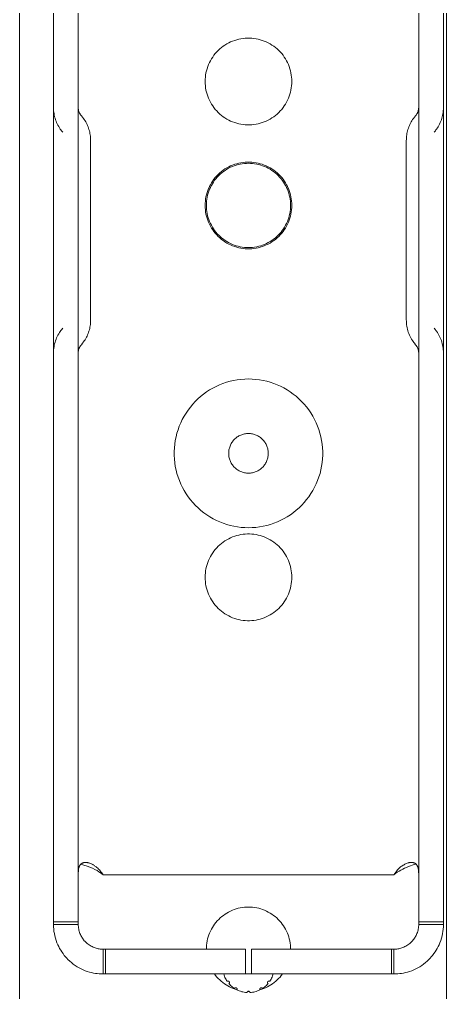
# Model space of a CAD drawing. Header units: millimetres. Extents: x -999 to 4635, y -962 to 3668.
# Drawn here: x -694.4 to -659.9, y 1301.5 to 1380 of the extents above; entities that cross this region are included whole.
import ezdxf

# ---------------------------------------------------------------- set-up
doc = ezdxf.new("R2010")
doc.units = ezdxf.units.MM
doc.layers.add('GORUNEN', color=7, linetype='Continuous', lineweight=9)

msp = doc.modelspace()

# ---------------------------------------------------------------- linework, layer by layer
at = {"layer": 'GORUNEN'}
for points in [[(-694.356, 2515), (-694.356, 330)], [(-659.856, 35), (-659.856, 2515)], [(-691.606, 1403), (-691.606, 1307.21)], [(-689.606, 1307.21), (-689.606, 1403)], [(-662.106, 1403), (-662.106, 1307.21)], [(-660.106, 1307.21), (-660.106, 1403)], [(-672.356, 1375), (-672.36, 1375.174), (-672.373, 1375.348), (-672.395, 1375.522), (-672.425, 1375.694), (-672.464, 1375.864), (-672.512, 1376.032), (-672.567, 1376.197), (-672.631, 1376.36), (-672.703, 1376.519), (-672.782, 1376.674), (-672.87, 1376.825), (-672.964, 1376.972), (-673.066, 1377.113), (-673.175, 1377.25), (-673.29, 1377.381), (-673.412, 1377.506), (-673.54, 1377.624), (-673.674, 1377.736), (-673.813, 1377.842), (-673.957, 1377.94), (-674.106, 1378.031), (-674.259, 1378.115), (-674.417, 1378.19), (-674.577, 1378.258), (-674.741, 1378.318), (-674.908, 1378.369), (-675.077, 1378.412), (-675.248, 1378.447), (-675.421, 1378.473), (-675.595, 1378.49), (-675.769, 1378.499), (-675.943, 1378.499), (-676.118, 1378.49), (-676.291, 1378.473), (-676.464, 1378.447), (-676.635, 1378.412), (-676.804, 1378.369), (-676.971, 1378.318), (-677.135, 1378.258), (-677.296, 1378.19), (-677.453, 1378.115), (-677.606, 1378.031), (-677.755, 1377.94), (-677.899, 1377.842), (-678.038, 1377.736), (-678.172, 1377.624), (-678.3, 1377.506), (-678.422, 1377.381), (-678.537, 1377.25), (-678.646, 1377.113), (-678.748, 1376.972), (-678.843, 1376.825), (-678.93, 1376.674), (-679.009, 1376.519), (-679.081, 1376.36), (-679.145, 1376.197), (-679.201, 1376.032), (-679.248, 1375.864), (-679.287, 1375.694), (-679.317, 1375.522), (-679.339, 1375.348), (-679.352, 1375.174), (-679.356, 1375)], [(-679.356, 1375), (-679.352, 1374.826), (-679.339, 1374.652), (-679.317, 1374.478), (-679.287, 1374.306), (-679.248, 1374.136), (-679.201, 1373.968), (-679.145, 1373.803), (-679.081, 1373.64), (-679.009, 1373.481), (-678.93, 1373.326), (-678.843, 1373.175), (-678.748, 1373.028), (-678.646, 1372.887), (-678.537, 1372.75), (-678.422, 1372.619), (-678.3, 1372.494), (-678.172, 1372.376), (-678.038, 1372.264), (-677.899, 1372.158), (-677.755, 1372.06), (-677.606, 1371.969), (-677.453, 1371.885), (-677.296, 1371.81), (-677.135, 1371.742), (-676.971, 1371.682), (-676.804, 1371.631), (-676.635, 1371.588), (-676.464, 1371.553), (-676.291, 1371.527), (-676.118, 1371.51), (-675.943, 1371.501), (-675.769, 1371.501), (-675.595, 1371.51), (-675.421, 1371.527), (-675.248, 1371.553), (-675.077, 1371.588), (-674.908, 1371.631), (-674.741, 1371.682), (-674.577, 1371.742), (-674.417, 1371.81), (-674.259, 1371.885), (-674.106, 1371.969), (-673.957, 1372.06), (-673.813, 1372.158), (-673.674, 1372.264), (-673.54, 1372.376), (-673.412, 1372.494), (-673.29, 1372.619), (-673.175, 1372.75), (-673.066, 1372.887), (-672.964, 1373.028), (-672.87, 1373.175), (-672.782, 1373.326), (-672.703, 1373.481), (-672.631, 1373.64), (-672.567, 1373.803), (-672.512, 1373.968), (-672.464, 1374.136), (-672.425, 1374.306), (-672.395, 1374.478), (-672.373, 1374.652), (-672.36, 1374.826), (-672.356, 1375)], [(-690.856, 1370.912), (-690.95, 1371.024), (-691.003, 1371.092), (-691.054, 1371.162), (-691.116, 1371.253), (-691.182, 1371.358), (-691.243, 1371.465), (-691.299, 1371.575), (-691.352, 1371.687), (-691.399, 1371.801), (-691.442, 1371.916), (-691.48, 1372.034), (-691.513, 1372.153), (-691.541, 1372.273), (-691.564, 1372.394), (-691.582, 1372.517), (-691.595, 1372.639), (-691.603, 1372.762), (-691.605, 1372.829), (-691.606, 1372.896)], [(-689.356, 1372.234), (-689.387, 1372.272), (-689.404, 1372.294), (-689.421, 1372.316), (-689.441, 1372.346), (-689.463, 1372.381), (-689.484, 1372.417), (-689.503, 1372.453), (-689.52, 1372.49), (-689.536, 1372.528), (-689.55, 1372.567), (-689.563, 1372.606), (-689.574, 1372.646), (-689.584, 1372.686), (-689.592, 1372.726), (-689.598, 1372.767), (-689.602, 1372.808), (-689.605, 1372.849), (-689.606, 1372.872), (-689.606, 1372.896)], [(-689.356, 1372.234), (-689.262, 1372.122), (-689.173, 1372.006), (-689.116, 1371.923), (-689.056, 1371.83), (-689, 1371.736), (-688.947, 1371.64), (-688.898, 1371.542), (-688.853, 1371.442), (-688.811, 1371.34), (-688.773, 1371.237), (-688.739, 1371.133), (-688.709, 1371.027), (-688.682, 1370.921), (-688.659, 1370.814), (-688.641, 1370.705), (-688.626, 1370.597), (-688.615, 1370.487), (-688.609, 1370.378), (-688.607, 1370.314), (-688.606, 1370.25)], [(-662.356, 1372.234), (-662.45, 1372.122), (-662.539, 1372.006), (-662.596, 1371.923), (-662.656, 1371.83), (-662.712, 1371.736), (-662.765, 1371.64), (-662.814, 1371.542), (-662.859, 1371.442), (-662.901, 1371.34), (-662.939, 1371.237), (-662.973, 1371.133), (-663.004, 1371.027), (-663.03, 1370.921), (-663.053, 1370.814), (-663.071, 1370.705), (-663.086, 1370.597), (-663.097, 1370.487), (-663.103, 1370.378), (-663.105, 1370.314), (-663.106, 1370.25)], [(-662.356, 1372.234), (-662.325, 1372.272), (-662.308, 1372.294), (-662.291, 1372.316), (-662.271, 1372.346), (-662.249, 1372.381), (-662.228, 1372.417), (-662.209, 1372.453), (-662.192, 1372.49), (-662.176, 1372.528), (-662.162, 1372.567), (-662.149, 1372.606), (-662.138, 1372.646), (-662.128, 1372.686), (-662.121, 1372.726), (-662.114, 1372.767), (-662.11, 1372.808), (-662.107, 1372.849), (-662.106, 1372.872), (-662.106, 1372.896)], [(-660.856, 1370.911), (-660.762, 1371.024), (-660.711, 1371.089), (-660.662, 1371.156), (-660.6, 1371.247), (-660.534, 1371.351), (-660.473, 1371.458), (-660.416, 1371.568), (-660.364, 1371.68), (-660.316, 1371.794), (-660.273, 1371.91), (-660.235, 1372.027), (-660.201, 1372.146), (-660.173, 1372.266), (-660.15, 1372.387), (-660.131, 1372.509), (-660.118, 1372.632), (-660.109, 1372.755), (-660.107, 1372.825), (-660.106, 1372.896)], [(-688.606, 1368.735), (-688.606, 1370.25)], [(-688.606, 1370.25), (-688.606, 1368)], [(-663.106, 1368), (-663.106, 1370.25)], [(-663.106, 1370.25), (-663.106, 1368)], [(-688.606, 1368), (-688.606, 1368.735)], [(-688.606, 1368), (-688.606, 1368.735)], [(-672.356, 1365), (-672.36, 1365.174), (-672.373, 1365.348), (-672.395, 1365.522), (-672.425, 1365.694), (-672.464, 1365.864), (-672.512, 1366.032), (-672.567, 1366.197), (-672.631, 1366.36), (-672.703, 1366.519), (-672.782, 1366.674), (-672.87, 1366.825), (-672.964, 1366.972), (-673.066, 1367.113), (-673.175, 1367.25), (-673.29, 1367.381), (-673.412, 1367.506), (-673.54, 1367.624), (-673.674, 1367.736), (-673.813, 1367.842), (-673.957, 1367.94), (-674.106, 1368.031), (-674.259, 1368.115), (-674.417, 1368.19), (-674.577, 1368.258), (-674.741, 1368.318), (-674.908, 1368.369), (-675.077, 1368.412), (-675.248, 1368.447), (-675.421, 1368.473), (-675.595, 1368.49), (-675.769, 1368.499), (-675.943, 1368.499), (-676.118, 1368.49), (-676.291, 1368.473), (-676.464, 1368.447), (-676.635, 1368.412), (-676.804, 1368.369), (-676.971, 1368.318), (-677.135, 1368.258), (-677.296, 1368.19), (-677.453, 1368.115), (-677.606, 1368.031), (-677.755, 1367.94), (-677.899, 1367.842), (-678.038, 1367.736), (-678.172, 1367.624), (-678.3, 1367.506), (-678.422, 1367.381), (-678.537, 1367.25), (-678.646, 1367.113), (-678.748, 1366.972), (-678.843, 1366.825), (-678.93, 1366.674), (-679.009, 1366.519), (-679.081, 1366.36), (-679.145, 1366.197), (-679.201, 1366.032), (-679.248, 1365.864), (-679.287, 1365.694), (-679.317, 1365.522), (-679.339, 1365.348), (-679.352, 1365.174), (-679.356, 1365)], [(-675.856, 1368.4), (-676.023, 1368.396), (-676.189, 1368.384), (-676.355, 1368.363), (-676.519, 1368.335), (-676.682, 1368.298), (-676.843, 1368.254), (-677.002, 1368.201), (-677.157, 1368.141), (-677.31, 1368.074), (-677.459, 1367.999), (-677.604, 1367.916), (-677.745, 1367.827), (-677.881, 1367.731), (-678.013, 1367.628), (-678.139, 1367.519), (-678.26, 1367.404), (-678.375, 1367.283), (-678.484, 1367.157), (-678.587, 1367.025), (-678.683, 1366.889), (-678.772, 1366.748), (-678.855, 1366.603), (-678.93, 1366.454), (-678.997, 1366.301), (-679.057, 1366.145), (-679.11, 1365.987), (-679.154, 1365.826), (-679.191, 1365.663), (-679.219, 1365.499), (-679.24, 1365.333), (-679.252, 1365.167), (-679.256, 1365)], [(-672.456, 1365), (-672.46, 1365.167), (-672.472, 1365.333), (-672.493, 1365.499), (-672.521, 1365.663), (-672.558, 1365.826), (-672.602, 1365.987), (-672.655, 1366.145), (-672.715, 1366.301), (-672.783, 1366.454), (-672.858, 1366.603), (-672.94, 1366.748), (-673.029, 1366.889), (-673.125, 1367.025), (-673.228, 1367.157), (-673.337, 1367.283), (-673.452, 1367.404), (-673.573, 1367.519), (-673.699, 1367.628), (-673.831, 1367.731), (-673.967, 1367.827), (-674.108, 1367.916), (-674.253, 1367.999), (-674.402, 1368.074), (-674.555, 1368.141), (-674.711, 1368.201), (-674.869, 1368.254), (-675.03, 1368.298), (-675.193, 1368.335), (-675.357, 1368.363), (-675.523, 1368.384), (-675.689, 1368.396), (-675.856, 1368.4)], [(-688.606, 1358), (-688.606, 1368)], [(-663.106, 1368), (-663.106, 1358)], [(-679.356, 1365), (-679.352, 1364.826), (-679.339, 1364.652), (-679.317, 1364.478), (-679.287, 1364.306), (-679.248, 1364.136), (-679.201, 1363.968), (-679.145, 1363.803), (-679.081, 1363.64), (-679.009, 1363.481), (-678.93, 1363.326), (-678.843, 1363.175), (-678.748, 1363.028), (-678.646, 1362.887), (-678.537, 1362.75), (-678.422, 1362.619), (-678.3, 1362.494), (-678.172, 1362.376), (-678.038, 1362.264), (-677.899, 1362.158), (-677.755, 1362.06), (-677.606, 1361.969), (-677.453, 1361.885), (-677.296, 1361.81), (-677.135, 1361.742), (-676.971, 1361.682), (-676.804, 1361.631), (-676.635, 1361.588), (-676.464, 1361.553), (-676.291, 1361.527), (-676.118, 1361.51), (-675.943, 1361.501), (-675.769, 1361.501), (-675.595, 1361.51), (-675.421, 1361.527), (-675.248, 1361.553), (-675.077, 1361.588), (-674.908, 1361.631), (-674.741, 1361.682), (-674.577, 1361.742), (-674.417, 1361.81), (-674.259, 1361.885), (-674.106, 1361.969), (-673.957, 1362.06), (-673.813, 1362.158), (-673.674, 1362.264), (-673.54, 1362.376), (-673.412, 1362.494), (-673.29, 1362.619), (-673.175, 1362.75), (-673.066, 1362.887), (-672.964, 1363.028), (-672.87, 1363.175), (-672.782, 1363.326), (-672.703, 1363.481), (-672.631, 1363.64), (-672.567, 1363.803), (-672.512, 1363.968), (-672.464, 1364.136), (-672.425, 1364.306), (-672.395, 1364.478), (-672.373, 1364.652), (-672.36, 1364.826), (-672.356, 1365)], [(-679.256, 1365), (-679.252, 1364.833), (-679.24, 1364.667), (-679.219, 1364.501), (-679.191, 1364.337), (-679.154, 1364.174), (-679.11, 1364.013), (-679.057, 1363.855), (-678.997, 1363.699), (-678.93, 1363.546), (-678.855, 1363.397), (-678.772, 1363.252), (-678.683, 1363.111), (-678.587, 1362.975), (-678.484, 1362.843), (-678.375, 1362.717), (-678.26, 1362.596), (-678.139, 1362.481), (-678.013, 1362.372), (-677.881, 1362.269), (-677.745, 1362.173), (-677.604, 1362.084), (-677.459, 1362.001), (-677.31, 1361.926), (-677.157, 1361.859), (-677.002, 1361.799), (-676.843, 1361.746), (-676.682, 1361.702), (-676.519, 1361.665), (-676.355, 1361.637), (-676.189, 1361.616), (-676.023, 1361.604), (-675.856, 1361.6)], [(-675.856, 1361.6), (-675.689, 1361.604), (-675.523, 1361.616), (-675.357, 1361.637), (-675.193, 1361.665), (-675.03, 1361.702), (-674.869, 1361.746), (-674.711, 1361.799), (-674.555, 1361.859), (-674.402, 1361.926), (-674.253, 1362.001), (-674.108, 1362.084), (-673.967, 1362.173), (-673.831, 1362.269), (-673.699, 1362.372), (-673.573, 1362.481), (-673.452, 1362.596), (-673.337, 1362.717), (-673.228, 1362.843), (-673.125, 1362.975), (-673.029, 1363.111), (-672.94, 1363.252), (-672.858, 1363.397), (-672.783, 1363.546), (-672.715, 1363.699), (-672.655, 1363.855), (-672.602, 1364.013), (-672.558, 1364.174), (-672.521, 1364.337), (-672.493, 1364.501), (-672.472, 1364.667), (-672.46, 1364.833), (-672.456, 1365)], [(-688.606, 1358), (-688.606, 1357.265)], [(-688.606, 1355.75), (-688.606, 1358)], [(-688.606, 1358), (-688.606, 1357.265)], [(-688.606, 1357.265), (-688.606, 1355.75)], [(-663.106, 1358), (-663.106, 1355.75)], [(-663.106, 1355.75), (-663.106, 1358)], [(-689.356, 1353.766), (-689.262, 1353.878), (-689.173, 1353.994), (-689.116, 1354.077), (-689.056, 1354.17), (-689, 1354.264), (-688.947, 1354.36), (-688.898, 1354.458), (-688.853, 1354.558), (-688.811, 1354.66), (-688.773, 1354.763), (-688.739, 1354.867), (-688.709, 1354.973), (-688.682, 1355.079), (-688.659, 1355.186), (-688.641, 1355.295), (-688.626, 1355.403), (-688.615, 1355.513), (-688.609, 1355.622), (-688.607, 1355.686), (-688.606, 1355.75)], [(-662.356, 1353.766), (-662.45, 1353.878), (-662.505, 1353.949), (-662.559, 1354.022), (-662.62, 1354.113), (-662.685, 1354.218), (-662.746, 1354.325), (-662.803, 1354.435), (-662.854, 1354.547), (-662.902, 1354.661), (-662.944, 1354.777), (-662.982, 1354.895), (-663.014, 1355.014), (-663.042, 1355.134), (-663.065, 1355.256), (-663.083, 1355.378), (-663.096, 1355.501), (-663.103, 1355.624), (-663.105, 1355.687), (-663.106, 1355.75)], [(-690.856, 1355.088), (-690.95, 1354.976), (-691.003, 1354.908), (-691.054, 1354.838), (-691.116, 1354.747), (-691.182, 1354.642), (-691.243, 1354.535), (-691.299, 1354.425), (-691.352, 1354.313), (-691.399, 1354.199), (-691.442, 1354.084), (-691.48, 1353.966), (-691.513, 1353.847), (-691.541, 1353.727), (-691.564, 1353.606), (-691.582, 1353.483), (-691.595, 1353.361), (-691.603, 1353.238), (-691.605, 1353.171), (-691.606, 1353.104)], [(-660.856, 1355.089), (-660.762, 1354.976), (-660.711, 1354.911), (-660.662, 1354.844), (-660.6, 1354.753), (-660.534, 1354.649), (-660.473, 1354.542), (-660.416, 1354.432), (-660.364, 1354.32), (-660.316, 1354.206), (-660.273, 1354.091), (-660.235, 1353.973), (-660.201, 1353.854), (-660.173, 1353.734), (-660.15, 1353.613), (-660.131, 1353.491), (-660.118, 1353.368), (-660.109, 1353.245), (-660.107, 1353.175), (-660.106, 1353.104)], [(-689.356, 1353.766), (-689.387, 1353.728), (-689.404, 1353.706), (-689.421, 1353.684), (-689.441, 1353.654), (-689.463, 1353.619), (-689.484, 1353.583), (-689.503, 1353.547), (-689.52, 1353.51), (-689.536, 1353.472), (-689.55, 1353.433), (-689.563, 1353.394), (-689.574, 1353.354), (-689.584, 1353.314), (-689.592, 1353.274), (-689.598, 1353.233), (-689.602, 1353.192), (-689.605, 1353.151), (-689.606, 1353.128), (-689.606, 1353.104)], [(-662.356, 1353.766), (-662.325, 1353.728), (-662.308, 1353.706), (-662.291, 1353.684), (-662.271, 1353.654), (-662.249, 1353.619), (-662.228, 1353.583), (-662.209, 1353.547), (-662.192, 1353.51), (-662.176, 1353.472), (-662.162, 1353.433), (-662.149, 1353.394), (-662.138, 1353.354), (-662.128, 1353.314), (-662.121, 1353.274), (-662.114, 1353.233), (-662.11, 1353.192), (-662.107, 1353.151), (-662.106, 1353.128), (-662.106, 1353.104)], [(-672.98, 1339.735), (-672.721, 1339.884), (-672.47, 1340.047), (-672.227, 1340.222), (-671.993, 1340.409), (-671.769, 1340.607), (-671.555, 1340.816), (-671.352, 1341.036), (-671.16, 1341.265), (-670.98, 1341.504), (-670.812, 1341.751), (-670.656, 1342.007), (-670.513, 1342.27), (-670.384, 1342.54), (-670.268, 1342.815), (-670.166, 1343.097), (-670.078, 1343.383), (-670.005, 1343.673), (-669.946, 1343.966), (-669.902, 1344.262), (-669.872, 1344.56), (-669.858, 1344.858), (-669.858, 1345.158), (-669.873, 1345.456), (-669.904, 1345.754), (-669.949, 1346.05), (-670.008, 1346.343), (-670.083, 1346.633), (-670.171, 1346.919), (-670.274, 1347.199), (-670.39, 1347.475), (-670.521, 1347.744), (-670.664, 1348.007), (-670.82, 1348.262), (-670.989, 1348.509), (-671.17, 1348.747), (-671.363, 1348.976), (-671.566, 1349.195), (-671.781, 1349.404), (-672.005, 1349.601), (-672.24, 1349.788), (-672.483, 1349.962), (-672.734, 1350.124), (-672.994, 1350.273), (-673.26, 1350.409), (-673.533, 1350.532), (-673.811, 1350.641), (-674.095, 1350.736), (-674.383, 1350.816), (-674.675, 1350.883), (-674.97, 1350.934), (-675.267, 1350.971), (-675.565, 1350.993), (-675.864, 1351), (-676.163, 1350.992), (-676.461, 1350.969), (-676.758, 1350.932), (-677.053, 1350.879), (-677.344, 1350.812), (-677.632, 1350.731), (-677.916, 1350.635), (-678.194, 1350.526), (-678.467, 1350.402), (-678.733, 1350.265)], [(-678.733, 1350.265), (-678.992, 1350.116), (-679.243, 1349.953), (-679.485, 1349.778), (-679.719, 1349.591), (-679.943, 1349.393), (-680.157, 1349.184), (-680.36, 1348.964), (-680.552, 1348.735), (-680.732, 1348.496), (-680.901, 1348.249), (-681.056, 1347.993), (-681.199, 1347.73), (-681.328, 1347.46), (-681.444, 1347.185), (-681.546, 1346.903), (-681.634, 1346.617), (-681.707, 1346.327), (-681.766, 1346.034), (-681.811, 1345.738), (-681.84, 1345.44), (-681.854, 1345.142), (-681.854, 1344.842), (-681.839, 1344.544), (-681.809, 1344.246), (-681.764, 1343.95), (-681.704, 1343.657), (-681.63, 1343.367), (-681.541, 1343.081), (-681.438, 1342.801), (-681.322, 1342.525), (-681.192, 1342.256), (-681.048, 1341.993), (-680.892, 1341.738), (-680.723, 1341.491), (-680.542, 1341.253), (-680.349, 1341.024), (-680.146, 1340.805), (-679.931, 1340.596), (-679.707, 1340.399), (-679.473, 1340.212), (-679.229, 1340.038), (-678.978, 1339.876), (-678.719, 1339.727), (-678.452, 1339.591), (-678.179, 1339.468), (-677.901, 1339.359), (-677.617, 1339.264), (-677.329, 1339.184), (-677.037, 1339.117), (-676.742, 1339.066), (-676.446, 1339.029), (-676.147, 1339.007), (-675.848, 1339), (-675.549, 1339.008), (-675.251, 1339.031), (-674.954, 1339.068), (-674.659, 1339.121), (-674.368, 1339.188), (-674.08, 1339.269), (-673.796, 1339.365), (-673.518, 1339.474), (-673.246, 1339.598), (-672.98, 1339.735)], [(-676.623, 1346.404), (-676.692, 1346.364), (-676.759, 1346.321), (-676.824, 1346.274), (-676.886, 1346.224), (-676.946, 1346.171), (-677.003, 1346.116), (-677.057, 1346.057), (-677.108, 1345.996), (-677.156, 1345.932), (-677.201, 1345.866), (-677.243, 1345.798), (-677.281, 1345.728), (-677.315, 1345.656), (-677.346, 1345.583), (-677.373, 1345.508), (-677.397, 1345.431), (-677.416, 1345.354), (-677.432, 1345.276), (-677.444, 1345.197), (-677.452, 1345.117), (-677.456, 1345.038), (-677.456, 1344.958), (-677.451, 1344.878), (-677.443, 1344.799), (-677.431, 1344.72), (-677.415, 1344.642), (-677.396, 1344.565), (-677.372, 1344.488), (-677.345, 1344.413), (-677.314, 1344.34), (-677.279, 1344.268), (-677.241, 1344.198), (-677.199, 1344.13), (-677.154, 1344.064), (-677.106, 1344.001), (-677.054, 1343.94), (-677, 1343.881), (-676.943, 1343.826), (-676.883, 1343.773), (-676.82, 1343.723), (-676.756, 1343.677), (-676.689, 1343.634), (-676.619, 1343.594), (-676.548, 1343.558), (-676.476, 1343.525), (-676.401, 1343.496), (-676.326, 1343.47), (-676.249, 1343.449), (-676.171, 1343.431), (-676.092, 1343.418), (-676.013, 1343.408), (-675.934, 1343.402), (-675.854, 1343.4), (-675.774, 1343.402), (-675.695, 1343.408), (-675.616, 1343.418), (-675.537, 1343.432), (-675.459, 1343.45), (-675.382, 1343.472), (-675.307, 1343.497), (-675.233, 1343.526), (-675.16, 1343.559), (-675.089, 1343.596)], [(-675.089, 1343.596), (-675.02, 1343.636), (-674.953, 1343.679), (-674.888, 1343.726), (-674.826, 1343.776), (-674.766, 1343.829), (-674.709, 1343.884), (-674.655, 1343.943), (-674.604, 1344.004), (-674.556, 1344.068), (-674.511, 1344.134), (-674.469, 1344.202), (-674.431, 1344.272), (-674.397, 1344.344), (-674.366, 1344.417), (-674.339, 1344.492), (-674.315, 1344.569), (-674.296, 1344.646), (-674.28, 1344.724), (-674.268, 1344.803), (-674.26, 1344.883), (-674.257, 1344.962), (-674.257, 1345.042), (-674.261, 1345.122), (-674.269, 1345.201), (-674.281, 1345.28), (-674.297, 1345.358), (-674.316, 1345.435), (-674.34, 1345.512), (-674.367, 1345.587), (-674.399, 1345.66), (-674.433, 1345.732), (-674.472, 1345.802), (-674.513, 1345.87), (-674.558, 1345.936), (-674.606, 1345.999), (-674.658, 1346.06), (-674.712, 1346.119), (-674.769, 1346.174), (-674.829, 1346.227), (-674.892, 1346.277), (-674.957, 1346.323), (-675.024, 1346.366), (-675.093, 1346.406), (-675.164, 1346.442), (-675.237, 1346.475), (-675.311, 1346.504), (-675.387, 1346.53), (-675.463, 1346.551), (-675.541, 1346.569), (-675.62, 1346.582), (-675.699, 1346.592), (-675.778, 1346.598), (-675.858, 1346.6), (-675.938, 1346.598), (-676.018, 1346.592), (-676.097, 1346.582), (-676.175, 1346.568), (-676.253, 1346.55), (-676.33, 1346.528), (-676.405, 1346.503), (-676.48, 1346.474), (-676.552, 1346.441), (-676.623, 1346.404)], [(-672.356, 1335), (-672.36, 1335.174), (-672.373, 1335.348), (-672.395, 1335.522), (-672.425, 1335.694), (-672.464, 1335.864), (-672.512, 1336.032), (-672.567, 1336.197), (-672.631, 1336.36), (-672.703, 1336.519), (-672.782, 1336.674), (-672.87, 1336.825), (-672.964, 1336.972), (-673.066, 1337.113), (-673.175, 1337.25), (-673.29, 1337.381), (-673.412, 1337.506), (-673.54, 1337.624), (-673.674, 1337.736), (-673.813, 1337.842), (-673.957, 1337.94), (-674.106, 1338.031), (-674.259, 1338.115), (-674.417, 1338.19), (-674.577, 1338.258), (-674.741, 1338.318), (-674.908, 1338.369), (-675.077, 1338.412), (-675.248, 1338.447), (-675.421, 1338.473), (-675.595, 1338.49), (-675.769, 1338.499), (-675.943, 1338.499), (-676.118, 1338.49), (-676.291, 1338.473), (-676.464, 1338.447), (-676.635, 1338.412), (-676.804, 1338.369), (-676.971, 1338.318), (-677.135, 1338.258), (-677.296, 1338.19), (-677.453, 1338.115), (-677.606, 1338.031), (-677.755, 1337.94), (-677.899, 1337.842), (-678.038, 1337.736), (-678.172, 1337.624), (-678.3, 1337.506), (-678.422, 1337.381), (-678.537, 1337.25), (-678.646, 1337.113), (-678.748, 1336.972), (-678.843, 1336.825), (-678.93, 1336.674), (-679.009, 1336.519), (-679.081, 1336.36), (-679.145, 1336.197), (-679.201, 1336.032), (-679.248, 1335.864), (-679.287, 1335.694), (-679.317, 1335.522), (-679.339, 1335.348), (-679.352, 1335.174), (-679.356, 1335)], [(-679.356, 1335), (-679.352, 1334.826), (-679.339, 1334.652), (-679.317, 1334.478), (-679.287, 1334.306), (-679.248, 1334.136), (-679.201, 1333.968), (-679.145, 1333.803), (-679.081, 1333.64), (-679.009, 1333.481), (-678.93, 1333.326), (-678.843, 1333.175), (-678.748, 1333.028), (-678.646, 1332.887), (-678.537, 1332.75), (-678.422, 1332.619), (-678.3, 1332.494), (-678.172, 1332.376), (-678.038, 1332.264), (-677.899, 1332.158), (-677.755, 1332.06), (-677.606, 1331.969), (-677.453, 1331.885), (-677.296, 1331.81), (-677.135, 1331.742), (-676.971, 1331.682), (-676.804, 1331.631), (-676.635, 1331.588), (-676.464, 1331.553), (-676.291, 1331.527), (-676.118, 1331.51), (-675.943, 1331.501), (-675.769, 1331.501), (-675.595, 1331.51), (-675.421, 1331.527), (-675.248, 1331.553), (-675.077, 1331.588), (-674.908, 1331.631), (-674.741, 1331.682), (-674.577, 1331.742), (-674.417, 1331.81), (-674.259, 1331.885), (-674.106, 1331.969), (-673.957, 1332.06), (-673.813, 1332.158), (-673.674, 1332.264), (-673.54, 1332.376), (-673.412, 1332.494), (-673.29, 1332.619), (-673.175, 1332.75), (-673.066, 1332.887), (-672.964, 1333.028), (-672.87, 1333.175), (-672.782, 1333.326), (-672.703, 1333.481), (-672.631, 1333.64), (-672.567, 1333.803), (-672.512, 1333.968), (-672.464, 1334.136), (-672.425, 1334.306), (-672.395, 1334.478), (-672.373, 1334.652), (-672.36, 1334.826), (-672.356, 1335)], [(-689.606, 1311), (-689.603, 1311.165), (-689.595, 1311.301), (-689.585, 1311.392), (-689.573, 1311.47), (-689.561, 1311.529), (-689.547, 1311.58), (-689.534, 1311.623), (-689.521, 1311.66), (-689.508, 1311.692), (-689.495, 1311.719), (-689.481, 1311.745), (-689.467, 1311.769), (-689.453, 1311.79), (-689.441, 1311.808), (-689.427, 1311.825), (-689.413, 1311.841), (-689.399, 1311.856), (-689.384, 1311.871), (-689.368, 1311.885), (-689.352, 1311.898), (-689.335, 1311.91), (-689.318, 1311.922), (-689.3, 1311.932), (-689.282, 1311.942), (-689.263, 1311.951), (-689.244, 1311.96), (-689.224, 1311.967), (-689.204, 1311.974), (-689.183, 1311.98), (-689.162, 1311.985), (-689.14, 1311.989), (-689.118, 1311.993), (-689.095, 1311.996), (-689.072, 1311.998), (-689.049, 1311.999), (-689.035, 1312), (-689.02, 1312)], [(-689.395, 1311.86), (-689.146, 1311.791), (-688.894, 1311.709), (-688.668, 1311.622), (-688.465, 1311.533), (-688.266, 1311.434), (-688.091, 1311.337), (-687.937, 1311.242), (-687.789, 1311.141), (-687.696, 1311.072), (-687.606, 1311)], [(-689.02, 1312), (-688.983, 1311.999), (-688.945, 1311.996), (-688.907, 1311.992), (-688.867, 1311.986), (-688.827, 1311.978), (-688.786, 1311.968), (-688.744, 1311.957), (-688.701, 1311.944), (-688.658, 1311.929), (-688.615, 1311.912), (-688.571, 1311.893), (-688.526, 1311.873), (-688.481, 1311.85), (-688.436, 1311.826), (-688.391, 1311.8), (-688.345, 1311.772), (-688.299, 1311.742), (-688.253, 1311.711), (-688.207, 1311.677), (-688.161, 1311.641), (-688.1, 1311.591), (-688.032, 1311.53), (-687.965, 1311.464), (-687.898, 1311.394), (-687.833, 1311.319), (-687.77, 1311.24), (-687.708, 1311.156), (-687.656, 1311.08), (-687.606, 1311)], [(-664.106, 1311), (-664.036, 1311.11), (-663.962, 1311.214), (-663.886, 1311.311), (-663.808, 1311.401), (-663.728, 1311.484), (-663.647, 1311.561), (-663.565, 1311.631), (-663.491, 1311.688), (-663.424, 1311.736), (-663.357, 1311.779), (-663.291, 1311.818), (-663.225, 1311.853), (-663.16, 1311.885), (-663.096, 1311.912), (-663.032, 1311.936), (-662.97, 1311.956), (-662.916, 1311.971), (-662.867, 1311.982), (-662.82, 1311.99), (-662.774, 1311.996), (-662.733, 1311.999), (-662.712, 1312), (-662.692, 1312)], [(-664.106, 1311), (-663.974, 1311.104), (-663.836, 1311.202), (-663.694, 1311.294), (-663.547, 1311.38), (-663.397, 1311.46), (-663.245, 1311.534), (-663.091, 1311.602), (-662.936, 1311.665), (-662.78, 1311.722), (-662.625, 1311.773), (-662.47, 1311.819), (-662.317, 1311.86)], [(-662.692, 1312), (-662.656, 1311.999), (-662.624, 1311.997), (-662.596, 1311.993), (-662.569, 1311.989), (-662.543, 1311.983), (-662.517, 1311.977), (-662.495, 1311.97), (-662.475, 1311.962), (-662.456, 1311.955), (-662.437, 1311.946), (-662.419, 1311.936), (-662.401, 1311.926), (-662.384, 1311.915), (-662.367, 1311.903), (-662.351, 1311.891), (-662.336, 1311.877), (-662.321, 1311.863), (-662.306, 1311.848), (-662.292, 1311.833), (-662.278, 1311.816), (-662.265, 1311.799), (-662.253, 1311.781), (-662.241, 1311.762), (-662.23, 1311.742), (-662.219, 1311.721), (-662.208, 1311.7), (-662.199, 1311.677), (-662.189, 1311.654), (-662.181, 1311.63), (-662.173, 1311.605), (-662.165, 1311.58), (-662.155, 1311.544), (-662.146, 1311.502), (-662.138, 1311.458), (-662.13, 1311.413), (-662.122, 1311.349), (-662.115, 1311.273), (-662.11, 1311.192), (-662.107, 1311.099), (-662.106, 1311)], [(-664.106, 1311), (-687.606, 1311)], [(-675.856, 1308.4), (-676.023, 1308.396), (-676.189, 1308.384), (-676.355, 1308.363), (-676.519, 1308.335), (-676.682, 1308.298), (-676.843, 1308.254), (-677.002, 1308.201), (-677.157, 1308.141), (-677.31, 1308.074), (-677.459, 1307.999), (-677.604, 1307.916), (-677.745, 1307.827), (-677.881, 1307.731), (-678.013, 1307.628), (-678.139, 1307.519), (-678.26, 1307.404), (-678.375, 1307.283), (-678.484, 1307.157), (-678.587, 1307.025), (-678.683, 1306.889), (-678.772, 1306.748), (-678.855, 1306.603), (-678.93, 1306.454), (-678.997, 1306.301), (-679.057, 1306.145), (-679.11, 1305.987), (-679.154, 1305.826), (-679.191, 1305.663), (-679.219, 1305.499), (-679.24, 1305.333), (-679.252, 1305.167), (-679.256, 1305)], [(-672.456, 1305), (-672.46, 1305.167), (-672.472, 1305.333), (-672.493, 1305.499), (-672.521, 1305.663), (-672.558, 1305.826), (-672.602, 1305.987), (-672.655, 1306.145), (-672.715, 1306.301), (-672.783, 1306.454), (-672.858, 1306.603), (-672.94, 1306.748), (-673.029, 1306.889), (-673.125, 1307.025), (-673.228, 1307.157), (-673.337, 1307.283), (-673.452, 1307.404), (-673.573, 1307.519), (-673.699, 1307.628), (-673.831, 1307.731), (-673.967, 1307.827), (-674.108, 1307.916), (-674.253, 1307.999), (-674.402, 1308.074), (-674.555, 1308.141), (-674.711, 1308.201), (-674.869, 1308.254), (-675.03, 1308.298), (-675.193, 1308.335), (-675.357, 1308.363), (-675.523, 1308.384), (-675.689, 1308.396), (-675.856, 1308.4)], [(-691.606, 1307.21), (-691.606, 1307)], [(-689.606, 1307.21), (-691.606, 1307.21)], [(-689.606, 1307.21), (-689.606, 1307)], [(-662.106, 1307.21), (-660.106, 1307.21)], [(-662.106, 1307), (-662.106, 1307.21)], [(-660.106, 1307), (-660.106, 1307.21)], [(-691.606, 1307), (-691.602, 1306.817), (-691.588, 1306.62), (-691.566, 1306.432), (-691.536, 1306.257), (-691.498, 1306.078), (-691.451, 1305.895), (-691.393, 1305.711), (-691.325, 1305.526), (-691.254, 1305.36), (-691.184, 1305.212), (-691.107, 1305.065), (-691.023, 1304.92), (-690.932, 1304.778), (-690.835, 1304.64), (-690.732, 1304.504), (-690.623, 1304.374), (-690.53, 1304.271), (-690.435, 1304.172)], [(-689.606, 1307), (-691.606, 1307)], [(-689.606, 1307), (-689.604, 1306.908), (-689.597, 1306.81), (-689.586, 1306.716), (-689.571, 1306.628), (-689.552, 1306.538), (-689.528, 1306.447), (-689.499, 1306.355), (-689.465, 1306.263), (-689.43, 1306.18), (-689.395, 1306.106), (-689.356, 1306.033), (-689.315, 1305.96), (-689.269, 1305.889), (-689.221, 1305.82), (-689.169, 1305.752), (-689.115, 1305.687), (-689.068, 1305.635), (-689.02, 1305.586)], [(-662.106, 1307), (-662.108, 1306.908), (-662.115, 1306.81), (-662.126, 1306.716), (-662.141, 1306.628), (-662.16, 1306.538), (-662.184, 1306.447), (-662.213, 1306.355), (-662.247, 1306.263), (-662.282, 1306.18), (-662.317, 1306.106), (-662.356, 1306.033), (-662.398, 1305.96), (-662.443, 1305.889), (-662.491, 1305.82), (-662.543, 1305.752), (-662.598, 1305.687), (-662.644, 1305.635), (-662.692, 1305.586)], [(-662.106, 1307), (-660.106, 1307)], [(-660.106, 1307), (-660.11, 1306.817), (-660.124, 1306.62), (-660.147, 1306.432), (-660.176, 1306.257), (-660.214, 1306.078), (-660.262, 1305.895), (-660.319, 1305.711), (-660.388, 1305.526), (-660.458, 1305.36), (-660.528, 1305.212), (-660.605, 1305.065), (-660.689, 1304.92), (-660.78, 1304.778), (-660.877, 1304.64), (-660.98, 1304.504), (-661.089, 1304.374), (-661.182, 1304.271), (-661.278, 1304.172)], [(-689.02, 1305.586), (-688.952, 1305.52), (-688.88, 1305.458), (-688.806, 1305.4), (-688.73, 1305.345), (-688.651, 1305.295), (-688.571, 1305.248), (-688.489, 1305.206), (-688.407, 1305.167), (-688.324, 1305.133), (-688.24, 1305.103), (-688.157, 1305.077), (-688.075, 1305.056), (-687.994, 1305.038), (-687.914, 1305.024), (-687.837, 1305.013), (-687.763, 1305.006), (-687.692, 1305.002), (-687.648, 1305), (-687.606, 1305)], [(-662.692, 1305.586), (-662.76, 1305.52), (-662.832, 1305.458), (-662.906, 1305.4), (-662.982, 1305.345), (-663.061, 1305.295), (-663.141, 1305.248), (-663.223, 1305.206), (-663.305, 1305.167), (-663.389, 1305.133), (-663.472, 1305.103), (-663.555, 1305.077), (-663.637, 1305.056), (-663.718, 1305.038), (-663.798, 1305.024), (-663.875, 1305.013), (-663.949, 1305.006), (-664.02, 1305.002), (-664.064, 1305), (-664.106, 1305)], [(-687.606, 1305), (-687.397, 1305)], [(-687.606, 1305), (-687.606, 1303)], [(-687.397, 1305), (-676.106, 1305)], [(-687.397, 1305), (-687.397, 1303)], [(-676.106, 1303), (-676.106, 1305)], [(-675.606, 1305), (-675.606, 1303)], [(-664.316, 1305), (-675.606, 1305)], [(-664.316, 1303), (-664.316, 1305)], [(-664.106, 1305), (-664.316, 1305)], [(-664.106, 1303), (-664.106, 1305)], [(-690.435, 1304.172), (-690.297, 1304.041), (-690.154, 1303.917), (-690.006, 1303.8), (-689.852, 1303.69), (-689.695, 1303.589), (-689.535, 1303.496), (-689.372, 1303.411), (-689.207, 1303.334), (-689.04, 1303.266), (-688.874, 1303.206), (-688.708, 1303.155), (-688.544, 1303.111), (-688.382, 1303.076), (-688.223, 1303.048), (-688.069, 1303.027), (-687.92, 1303.012), (-687.778, 1303.004), (-687.69, 1303.001), (-687.606, 1303)], [(-661.278, 1304.172), (-661.415, 1304.041), (-661.558, 1303.917), (-661.707, 1303.8), (-661.86, 1303.69), (-662.017, 1303.589), (-662.177, 1303.496), (-662.341, 1303.411), (-662.506, 1303.334), (-662.672, 1303.266), (-662.838, 1303.206), (-663.004, 1303.155), (-663.168, 1303.111), (-663.331, 1303.076), (-663.489, 1303.048), (-663.644, 1303.027), (-663.792, 1303.012), (-663.934, 1303.004), (-664.022, 1303.001), (-664.106, 1303)], [(-687.606, 1303), (-687.397, 1303)], [(-676.106, 1303), (-687.397, 1303)], [(-678.606, 1303), (-678.507, 1302.871), (-678.403, 1302.748), (-678.293, 1302.629), (-678.177, 1302.516), (-678.056, 1302.408), (-677.93, 1302.306), (-677.8, 1302.21), (-677.665, 1302.121), (-677.526, 1302.038), (-677.383, 1301.962), (-677.237, 1301.893), (-677.087, 1301.831), (-676.935, 1301.776), (-676.78, 1301.728)], [(-677.856, 1303), (-677.826, 1302.906), (-677.792, 1302.814), (-677.753, 1302.723), (-677.711, 1302.634), (-677.664, 1302.548), (-677.621, 1302.477), (-677.576, 1302.408)], [(-677.437, 1302.226), (-677.433, 1302.23), (-677.429, 1302.233), (-677.425, 1302.237), (-677.421, 1302.241), (-677.418, 1302.245), (-677.415, 1302.25), (-677.412, 1302.254), (-677.409, 1302.259), (-677.406, 1302.264), (-677.404, 1302.268), (-677.402, 1302.273), (-677.4, 1302.278), (-677.399, 1302.284), (-677.397, 1302.289), (-677.396, 1302.294), (-677.395, 1302.299), (-677.395, 1302.305), (-677.394, 1302.31), (-677.394, 1302.316), (-677.394, 1302.321), (-677.395, 1302.326), (-677.395, 1302.332), (-677.396, 1302.337), (-677.397, 1302.342), (-677.399, 1302.347), (-677.4, 1302.353), (-677.402, 1302.358), (-677.404, 1302.363), (-677.407, 1302.367), (-677.409, 1302.372), (-677.412, 1302.377), (-677.415, 1302.381), (-677.418, 1302.386), (-677.422, 1302.39), (-677.425, 1302.394), (-677.429, 1302.398), (-677.433, 1302.401), (-677.437, 1302.405), (-677.441, 1302.408), (-677.446, 1302.411), (-677.45, 1302.414), (-677.455, 1302.417), (-677.46, 1302.419), (-677.465, 1302.421), (-677.47, 1302.423), (-677.475, 1302.425), (-677.48, 1302.426), (-677.485, 1302.428), (-677.49, 1302.429), (-677.496, 1302.429), (-677.501, 1302.43), (-677.507, 1302.43), (-677.512, 1302.43), (-677.517, 1302.43), (-677.523, 1302.429), (-677.528, 1302.429), (-677.533, 1302.428), (-677.539, 1302.426), (-677.544, 1302.425), (-677.549, 1302.423), (-677.554, 1302.421), (-677.559, 1302.419), (-677.564, 1302.417), (-677.568, 1302.414), (-677.572, 1302.411), (-677.576, 1302.408)], [(-676.106, 1303), (-675.606, 1303)], [(-675.606, 1303), (-664.316, 1303)], [(-674.932, 1301.728), (-674.777, 1301.776), (-674.625, 1301.831), (-674.476, 1301.893), (-674.329, 1301.962), (-674.186, 1302.038), (-674.047, 1302.121), (-673.912, 1302.21), (-673.782, 1302.306), (-673.656, 1302.408), (-673.535, 1302.516), (-673.419, 1302.629), (-673.309, 1302.748), (-673.205, 1302.871), (-673.107, 1303)], [(-674.136, 1302.408), (-674.14, 1302.411), (-674.145, 1302.414), (-674.149, 1302.417), (-674.154, 1302.419), (-674.159, 1302.421), (-674.164, 1302.423), (-674.169, 1302.425), (-674.174, 1302.427), (-674.18, 1302.428), (-674.185, 1302.429), (-674.19, 1302.43), (-674.196, 1302.43), (-674.201, 1302.43), (-674.206, 1302.43), (-674.212, 1302.43), (-674.217, 1302.429), (-674.223, 1302.429), (-674.228, 1302.428), (-674.233, 1302.426), (-674.238, 1302.425), (-674.243, 1302.423), (-674.248, 1302.421), (-674.253, 1302.419), (-674.258, 1302.416), (-674.263, 1302.414), (-674.267, 1302.411), (-674.272, 1302.408), (-674.276, 1302.404), (-674.28, 1302.401), (-674.284, 1302.397), (-674.288, 1302.393), (-674.291, 1302.389), (-674.295, 1302.385), (-674.298, 1302.381), (-674.301, 1302.376), (-674.303, 1302.371), (-674.306, 1302.367), (-674.308, 1302.362), (-674.31, 1302.357), (-674.312, 1302.352), (-674.314, 1302.347), (-674.315, 1302.341), (-674.316, 1302.336), (-674.317, 1302.331), (-674.318, 1302.325), (-674.318, 1302.32), (-674.318, 1302.315), (-674.318, 1302.309), (-674.317, 1302.304), (-674.317, 1302.299), (-674.316, 1302.293), (-674.315, 1302.288), (-674.313, 1302.283), (-674.312, 1302.278), (-674.31, 1302.273), (-674.308, 1302.268), (-674.305, 1302.263), (-674.303, 1302.258), (-674.3, 1302.253), (-674.297, 1302.249), (-674.294, 1302.245), (-674.29, 1302.241), (-674.287, 1302.237), (-674.283, 1302.233), (-674.279, 1302.229), (-674.276, 1302.226)], [(-674.136, 1302.408), (-674.082, 1302.491), (-674.032, 1302.576), (-673.987, 1302.664), (-673.945, 1302.753), (-673.908, 1302.844), (-673.881, 1302.922), (-673.856, 1303)], [(-664.106, 1303), (-664.316, 1303)], [(-677.437, 1302.226), (-677.369, 1302.152), (-677.299, 1302.08), (-677.225, 1302.013), (-677.148, 1301.949), (-677.067, 1301.888), (-676.984, 1301.832)], [(-676.785, 1301.718), (-676.782, 1301.723), (-676.78, 1301.728), (-676.778, 1301.733), (-676.776, 1301.738), (-676.775, 1301.743), (-676.774, 1301.749), (-676.773, 1301.754), (-676.772, 1301.759), (-676.771, 1301.765), (-676.771, 1301.77), (-676.771, 1301.775), (-676.772, 1301.781), (-676.772, 1301.786), (-676.773, 1301.792), (-676.774, 1301.797), (-676.775, 1301.802), (-676.777, 1301.807), (-676.778, 1301.812), (-676.78, 1301.817), (-676.783, 1301.822), (-676.785, 1301.827), (-676.788, 1301.832), (-676.791, 1301.836), (-676.794, 1301.841), (-676.797, 1301.845), (-676.8, 1301.849), (-676.804, 1301.853), (-676.808, 1301.857), (-676.812, 1301.86), (-676.816, 1301.864), (-676.821, 1301.867), (-676.825, 1301.87), (-676.83, 1301.873), (-676.834, 1301.875), (-676.839, 1301.877), (-676.844, 1301.879), (-676.849, 1301.881), (-676.854, 1301.883), (-676.86, 1301.884), (-676.865, 1301.885), (-676.87, 1301.886), (-676.876, 1301.887), (-676.881, 1301.887), (-676.886, 1301.887), (-676.892, 1301.887), (-676.897, 1301.887), (-676.902, 1301.886), (-676.908, 1301.885), (-676.913, 1301.884), (-676.918, 1301.883), (-676.923, 1301.881), (-676.928, 1301.879), (-676.933, 1301.877), (-676.938, 1301.875), (-676.943, 1301.872), (-676.948, 1301.87), (-676.952, 1301.867), (-676.956, 1301.863), (-676.961, 1301.86), (-676.965, 1301.856), (-676.968, 1301.853), (-676.972, 1301.849), (-676.976, 1301.845), (-676.979, 1301.84), (-676.982, 1301.836), (-676.984, 1301.832)], [(-676.785, 1301.718), (-676.691, 1301.675), (-676.596, 1301.636), (-676.499, 1301.602), (-676.4, 1301.572), (-676.3, 1301.548), (-676.199, 1301.528), (-676.097, 1301.514), (-676.034, 1301.508), (-675.971, 1301.503)], [(-675.741, 1301.503), (-675.741, 1301.509), (-675.742, 1301.514), (-675.743, 1301.519), (-675.744, 1301.525), (-675.745, 1301.53), (-675.747, 1301.535), (-675.748, 1301.54), (-675.75, 1301.545), (-675.753, 1301.55), (-675.755, 1301.555), (-675.758, 1301.559), (-675.761, 1301.564), (-675.764, 1301.568), (-675.767, 1301.573), (-675.771, 1301.577), (-675.774, 1301.581), (-675.778, 1301.584), (-675.782, 1301.588), (-675.786, 1301.591), (-675.791, 1301.594), (-675.795, 1301.597), (-675.8, 1301.6), (-675.805, 1301.603), (-675.809, 1301.605), (-675.814, 1301.607), (-675.819, 1301.609), (-675.825, 1301.611), (-675.83, 1301.612), (-675.835, 1301.613), (-675.84, 1301.614), (-675.846, 1301.614), (-675.851, 1301.615), (-675.857, 1301.615), (-675.862, 1301.615), (-675.867, 1301.614), (-675.873, 1301.614), (-675.878, 1301.613), (-675.883, 1301.612), (-675.888, 1301.61), (-675.894, 1301.609), (-675.899, 1301.607), (-675.904, 1301.605), (-675.908, 1301.602), (-675.913, 1301.6), (-675.918, 1301.597), (-675.922, 1301.594), (-675.927, 1301.591), (-675.931, 1301.587), (-675.935, 1301.584), (-675.939, 1301.58), (-675.942, 1301.576), (-675.946, 1301.572), (-675.949, 1301.568), (-675.952, 1301.563), (-675.955, 1301.559), (-675.958, 1301.554), (-675.96, 1301.549), (-675.962, 1301.544), (-675.964, 1301.539), (-675.966, 1301.534), (-675.967, 1301.529), (-675.969, 1301.524), (-675.97, 1301.518), (-675.97, 1301.513), (-675.971, 1301.508), (-675.971, 1301.503)], [(-675.912, 1301.6), (-675.856, 1301.6)], [(-675.856, 1301.6), (-675.8, 1301.6)], [(-675.741, 1301.503), (-675.639, 1301.511), (-675.536, 1301.525), (-675.435, 1301.543), (-675.335, 1301.566), (-675.236, 1301.594), (-675.138, 1301.628), (-675.043, 1301.665), (-674.985, 1301.691), (-674.927, 1301.718)], [(-674.728, 1301.832), (-674.731, 1301.837), (-674.734, 1301.841), (-674.737, 1301.845), (-674.741, 1301.849), (-674.744, 1301.853), (-674.748, 1301.857), (-674.752, 1301.86), (-674.756, 1301.864), (-674.761, 1301.867), (-674.765, 1301.87), (-674.77, 1301.873), (-674.775, 1301.875), (-674.78, 1301.878), (-674.785, 1301.88), (-674.79, 1301.881), (-674.795, 1301.883), (-674.8, 1301.884), (-674.805, 1301.885), (-674.811, 1301.886), (-674.816, 1301.887), (-674.821, 1301.887), (-674.827, 1301.887), (-674.832, 1301.887), (-674.837, 1301.887), (-674.843, 1301.886), (-674.848, 1301.885), (-674.853, 1301.884), (-674.859, 1301.883), (-674.864, 1301.881), (-674.869, 1301.879), (-674.874, 1301.877), (-674.878, 1301.875), (-674.883, 1301.872), (-674.888, 1301.869), (-674.892, 1301.866), (-674.897, 1301.863), (-674.901, 1301.86), (-674.905, 1301.856), (-674.909, 1301.852), (-674.912, 1301.848), (-674.916, 1301.844), (-674.919, 1301.84), (-674.922, 1301.836), (-674.925, 1301.831), (-674.928, 1301.826), (-674.93, 1301.821), (-674.932, 1301.817), (-674.934, 1301.812), (-674.936, 1301.806), (-674.937, 1301.801), (-674.939, 1301.796), (-674.94, 1301.791), (-674.94, 1301.785), (-674.941, 1301.78), (-674.941, 1301.775), (-674.941, 1301.769), (-674.941, 1301.764), (-674.94, 1301.758), (-674.939, 1301.753), (-674.938, 1301.748), (-674.937, 1301.743), (-674.936, 1301.737), (-674.934, 1301.732), (-674.932, 1301.727), (-674.93, 1301.723), (-674.927, 1301.718)], [(-674.728, 1301.832), (-674.645, 1301.888), (-674.565, 1301.949), (-674.487, 1302.013), (-674.413, 1302.08), (-674.343, 1302.152), (-674.276, 1302.226)]]:
    msp.add_lwpolyline(points, dxfattribs=at)

doc.saveas('drawing.dxf')
